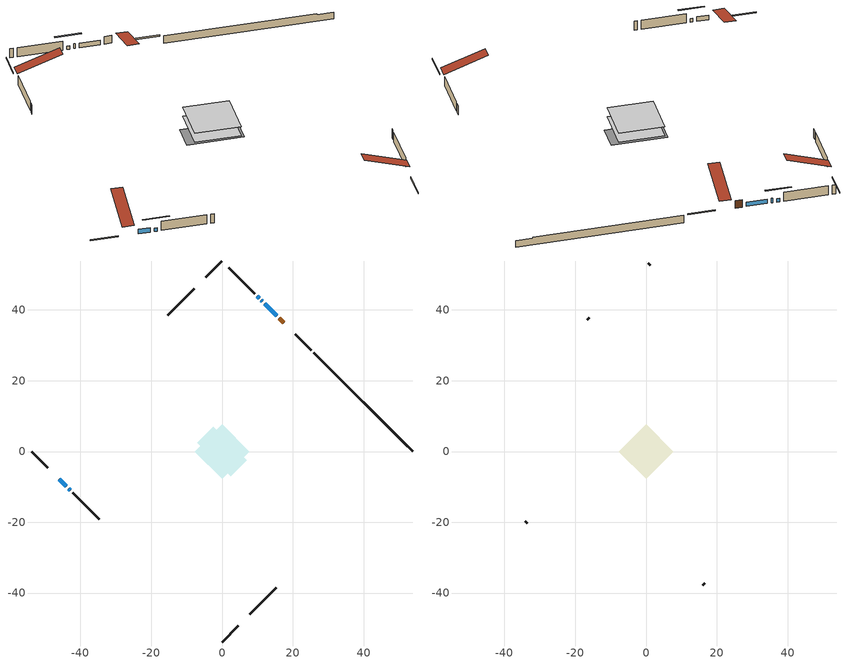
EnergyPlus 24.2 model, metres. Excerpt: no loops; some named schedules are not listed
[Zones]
conditioned space
 floor outside (Floor1 construction): -3.98,0 0,3.98 3.98,0 0,-3.98 z1.4
 floor adiabatic (AdiabaticFloorConstruction): -7.65,0 0,7.65 7.65,0 0,-7.65 z1.4
 floor foundation (Slab1 construction): -6.98,2.46 -2.46,6.98 6.98,-2.46 2.46,-6.98 z-0.64
 wall outside (RimJoist1 construction): 0,-53.83 4.6,-49.23 / -53.83,0 -49.23,-4.6 / 0,53.83 -4.6,49.23 / 25.26,28.57 20.66,33.17 z1.4:1.7
 wall outside (AdiabaticWallConstruction 1): 17.38,36.45 16.16,37.67 z1.4:3.43
 wall outside (AdiabaticWallConstruction): 15.51,38.33 12.04,41.79 / 11.38,42.45 11.12,42.71 / -45.95,-7.88 -43.99,-9.85 z1.4:2.62; 10.47,43.37 9.97,43.86 / -43.33,-10.5 -42.83,-11 z1.4:2.32
 wall outside (Wall1 construction): 7.88,-45.95 15.35,-38.48 / -42.18,-11.65 -34.71,-19.12 / -7.88,45.95 -15.35,38.48 / 9.31,44.52 1.85,51.99 z1.4:3.84
 wall foundation (FoundationWall1 construction): 25.92,27.91,-0.64 25.92,27.91,1.4 51.04,2.79,1.4 51.04,2.79,1.08 53.83,0,1.08 53.83,0,-0.64
 window (WindowConstruction): 15.51,38.33 12.04,41.79 z1.4:2.62
 window (WindowConstruction 1): 11.38,42.45 11.12,42.71 z1.4:2.62
 window (WindowConstruction 2): -45.95,-7.88 -43.99,-9.85 z1.4:2.62
 window (WindowConstruction 3): 10.46,43.37 9.97,43.86 z1.4:2.31
 window (WindowConstruction 4): -43.33,-10.5 -42.83,-11 z1.4:2.31
 door (Door): 17.38,36.45 16.16,37.67 z1.4:3.43
 ceiling adiabatic (AdiabaticFloorConstruction): 0,-7.65 7.65,0 0,7.65 -7.65,0 z1.4
attic - vented
 floor to conditioned space (Floor2 construction Reversed): -7.65,0 0,7.65 7.65,0 0,-7.65 z3.84
 wall outside (Wall2 construction): 16,-37.83 16.54,-37.3 / -34.05,-19.78 -33.52,-20.31 / -16,37.83 -16.54,37.3 / 1.19,52.64 0.66,53.18 z1.4:3.84
 roof outside (Roof1 construction): 7.22,-46.61,3.84 -0.22,-39.16,7.35 -2.19,-41.12,7.35 5.26,-48.57,3.84; -46.61,-7.22,3.84 -39.16,0.22,7.35 -41.12,2.19,7.35 -48.57,-5.26,3.84; -7.22,46.61,3.84 0.22,39.16,7.35 2.19,41.12,7.35 -5.26,48.57,3.84; 18.04,35.79,3.84 10.59,28.34,7.35 12.55,26.38,7.35 20,33.83,3.84
shading: 8.01,45.82 12.42,41.41 12.63,41.62 8.22,46.03 z5.09; -40.88,-12.96 -45.29,-8.54 -45.5,-8.75 -41.09,-13.17 z5.09
[Building]
Building 1: Terrain=Suburbs
[Site:Location]
Montreal Intl AP_QC: Latitude {deg}=45.47; Longitude {deg}=-73.74; Time Zone {hr}=-5; Elevation {m}=36; Keep Site Location Information=Yes
[Site:GroundTemperature:Shallow]
2.07863, -0.316383, -0.508184, 0.628371, 5.19101, 9.73239, 13.6695, 16.1636, 16.3755, 14.347, 10.5102, 6.10817
[Site:WaterMainsTemperature]
Calculation Method=Schedule; Temperature Schedule=mains temperature schedule
[Material] Roughness=Rough; Thermal Absorptance=0.9
Name | Thickness {m} | Conductivity {W/m-K} | Density {kg/m3} | Specific Heat {J/kg-K} | Solar Absorptance | Visible Absorptance
asphalt or fiberglass shingles | 0.00635 | 0.162714 | 1121.4 | 1465.45 | 0.4 | 0.4
ceiling stud and cavity | 0.1397 | 0.211565 | 65.682 | 1177.47 | 0.7 | 0.7
concrete 4.0 in. | 0.1016 | 1.803125 | 2242.8 | 837.4 | 0.7 | 0.7
concrete 8.0 in. | 0.2032 | 1.803125 | 2242.8 | 837.4 | 0.7 | 0.7
door material | 0.04445 | 0.0451087 | 512.64 | 1214.23 | 0.7 | 0.7
exterior vertical ins | 0.015425 | 0.029427 | 32.04 | 1214.23 | 0.7 | 0.7
floor covering | 0.0127 | 0.0433444 | 54.468 | 1339.84 | 0.6 | 0.6
floor rigid ins; wall rigid ins | 0.512978 | 0.029427 | 32.04 | 1214.23 | 0.7 | 0.7
floor stud and cavity | 0.1397 | 0.450278 | 92.3553 | 1139.71 | 0.7 | 0.7
floor stud and cavity 1 | 0.1397 | 1.75129 | 37.0049 | 1207.88 | 0.7 | 0.7
furniture material conditioned space 1 | 0.1524 | 0.115458 | 640.8 | 1214.23 | 0.6 | 0.6
gypsum board | 0.0127 | 0.160291 | 801 | 837.4 | 0.6 | 0.6
gypsum board 1 | 0.0127 | 0.160291 | 801 | 837.4 | 0.7 | 0.7
osb sheathing 0.5 in. | 0.0127 | 0.115458 | 512.64 | 1214.23 | 0.7 | 0.7
osb sheathing 0.75 in. | 0.01905 | 0.115458 | 512.64 | 1214.23 | 0.7 | 0.7
rim joist stud and cavity | 0.0508 | 0.103237 | 50.32683 | 1063.81 | 0.6 | 0.6
wall stud and cavity | 0.1397 | 0.0815399 | 139.0536 | 1170.24 | 0.7 | 0.7
wall stud and cavity 1 | 0.0889 | 6.9971 | 50.32683 | 1063.81 | 0.6 | 0.6
wall stud and cavity 2 | 0.0889 | 0.380278 | 52.3479 | 1209.89 | 0.7 | 0.7
wall stud and cavity 3 | 0.0889 | 0.391764 | 83.0341 | 1211.67 | 0.7 | 0.7
wood siding | 0.0254 | 0.102417 | 544.68 | 1172.36 | 0.4 | 0.4
wood siding 1 | 0.00254 | 0.102417 | 544.68 | 1172.36 | 0.4 | 0.4
wood siding 2; wood siding 3; wood siding 4 | 0.0254 | 0.102417 | 544.68 | 1172.36 | 0.7 | 0.7
[WindowMaterial:SimpleGlazingSystem]
Name | U-Factor {W/m2-K} | Solar Heat Gain Coefficient
WindowMaterial | 2.77597 | 0.64
WindowMaterial 1 | 2.9236 | 0.48
WindowMaterial 2 | 2.84638 | 0.57
WindowMaterial 3 | 5.184014 | 0.63
WindowMaterial 4 | 3.03376 | 0.48
[Construction]
AdiabaticFloorConstruction: floor stud and cavity 1, floor rigid ins, osb sheathing 0.75 in., floor covering
AdiabaticWallConstruction: wood siding 3, wall rigid ins, wall stud and cavity 2, gypsum board
AdiabaticWallConstruction 1: wood siding 4, wall rigid ins, wall stud and cavity 2, gypsum board
Door: door material
Floor1 construction: floor stud and cavity, osb sheathing 0.75 in., floor covering
Floor2 construction Reversed: gypsum board, ceiling stud and cavity
FoundationWall1 construction: concrete 8.0 in., gypsum board 1
furniture construction conditioned space 1: furniture material conditioned space 1
PartitionWallConstruction: gypsum board, wall stud and cavity 3, gypsum board
RimJoist1 construction: wood siding 2, rim joist stud and cavity
Roof1 construction: asphalt or fiberglass shingles
Slab1 construction: concrete 4.0 in.
Wall1 construction: wood siding, osb sheathing 0.5 in., wall stud and cavity, gypsum board
Wall2 construction: wood siding 1, wall stud and cavity 1
WindowConstruction: WindowMaterial
WindowConstruction 1: WindowMaterial 1
WindowConstruction 2: WindowMaterial 2
WindowConstruction 3: WindowMaterial 3
WindowConstruction 4: WindowMaterial 4
[Zone] Multiplier=1; Part of Total Floor Area=Yes
Name | Volume {m3}
attic - vented | 66.6661
conditioned space | 476.6
[Space]
Name | Zone | Volume {m3}
attic - vented 1 | attic - vented | 66.6661
conditioned space 1 | conditioned space | 476.6
[ZoneInfiltration:EffectiveLeakageArea]
infil attic - vented 1: Zone or Space=attic - vented 1; Schedule=Always On Discrete; Effective Air Leakage Area {cm2}=4678.4; Stack Coefficient=0.000413726; Wind Coefficient=1.37428e-05
[ZoneMixing]
whole house fan mix: Zone or Space=attic - vented; Schedule=Always On Continuous; Design Flow Rate Calculation Method=Flow/Zone; Design Flow Rate {m3/s}=0; Source Zone or Space=conditioned space
[SurfaceProperty:ExposedFoundationPerimeter]
Slab1: Exposed Perimeter Calculation Method=TotalExposedPerimeter; Total Exposed Perimeter {m}=39.473
[InternalMass] Zone or ZoneList=conditioned space; Space or SpaceList=conditioned space 1
Name | Construction | Surface Area {m2}
furniture mass conditioned space 1 | furniture construction conditioned space 1 | 93.5802
partition wall mass | PartitionWallConstruction | 233.951
[Lights]
interior lighting: Zone or ZoneList or Space or SpaceList=conditioned space 1; Schedule=interior lighting schedule; Design Level Calculation Method=LightingLevel; Lighting Level {W}=343.2; Return Air Fraction=0; Fraction Radiant=0.6; Fraction Visible=0.2; Fraction Replaceable=1
[People]
occupants: Zone or ZoneList or Space or SpaceList=conditioned space 1; Number of People Schedule=occupants schedule; Number of People Calculation Method=People; Number of People=3; Fraction Radiant=0.314171; Sensible Heat Fraction=0.56303; Activity Level Schedule=occupants activity schedule; Carbon Dioxide Generation Rate {m3/s-W}=0; Enable ASHRAE 55 Comfort Warnings=No; Mean Radiant Temperature Calculation Type=EnclosureAveraged
[ElectricEquipment] Zone or ZoneList or Space or SpaceList=conditioned space 1; Design Level Calculation Method=EquipmentLevel
Name | Schedule | Design Level {W} | Fraction Latent | Fraction Radiant | Fraction Lost
clothes dryer | clothes dryer schedule | 140.772 | 0.015 | 0.081 | 0.85
clothes washer | clothes washer schedule | 32.1985 | 0.03 | 0.162 | 0.7
cooking range | cooking range schedule | 215.147 | 0.08 | 0.432 | 0.2
dishwasher | dishwasher schedule | 66.8632 | 0.3 | 0.18 | 0.4
fridge | fridge schedule | 72.9452 | 0 | 0.6 | 0
mech vent bath fan 0 | mech vent bath fan 0 schedule | 50.2 | 0 | 0 | 1
mech vent bath fan 1 | mech vent bath fan 1 schedule | 50.2 | 0 | 0 | 1
mech vent house fan | mech vent house fan schedule | 0 | 0 | 0 | 1
mech vent house fan cfis | mech vent house fan cfis schedule | 0 | 0 | 0 | 0
mech vent range fan 0 | mech vent range fan 0 schedule | 57 | 0 | 0 | 1
misc plug loads | misc plug loads schedule | 494.7 | 0.045 | 0.513 | 0.1
whole house fan | Always On Discrete | 0 | 0 | 0 | 1
[OtherEquipment] Zone or ZoneList or Space or SpaceList=conditioned space 1; Design Level Calculation Method=EquipmentLevel
Name | Fuel Type | Schedule | Design Level {W} | Fraction Latent | Fraction Radiant | Fraction Lost
clothes dryer 1 | Electricity | clothes dryer schedule | 0 | 0.015 | 0.081 | 0.85
cooking range 1 | Electricity | cooking range schedule | 0 | 0.08 | 0.432 | 0.2
general water use latent | None | general water use schedule | 62.594 | 1 | 0 | 0
general water use sensible | None | general water use schedule | -61.6891 | 0 | 0.6 | 0
mech vent house fan latent load | None | Always On Discrete | 0 | 1 | 0 | 0
mech vent house fan sensible load | None | Always On Discrete | 0 | 0 | 0 | 0
water heater energy adjustment1 | Electricity | Always On Discrete | 0.01 | 0 | 0 | 1
[ZoneInfiltration:DesignFlowRate] Zone or ZoneList or Space or SpaceList=conditioned space 1; Schedule=Always On Discrete; Design Flow Rate Calculation Method=Flow/Zone; Design Flow Rate {m3/s}=0
infil flow; natural vent flow; whole house fan flow
[ZoneControl:Thermostat]
conditioned space Thermostat: Zone or ZoneList=conditioned space; Control Type Schedule=conditioned space Thermostat Schedule; Control 1=conditioned space temperature setpoint; Temperature Difference Between Cutout And Setpoint {deltaC}=0
[ZoneHVAC:Baseboard:Convective:Electric]
electric baseboard: Availability Schedule=Always On Discrete; Heating Design Capacity {W}=19698.2; Efficiency=1
[Zone equipment]
conditioned space: electric baseboard
[Foundation:Kiva]
Foundation Kiva 1: Initial Indoor Air Temperature {C}=18; Wall Height Above Grade {m}=1.40001; Wall Depth Below Slab {m}=0.2032; Custom Block Material Name 1=exterior vertical ins; Custom Block Depth 1 {m}=2.04; Custom Block X Position 1 {m}=0.2159; Custom Block Z Position 1 {m}=0
[Foundation:Kiva:Settings]
Soil Conductivity {W/m-K}=0.849921; Soil Density {kg/m3}=1842.3; Soil Specific Heat {J/kg-K}=418.7; Ground Solar Absorptivity=0.9; Ground Thermal Absorptivity=0.9; Ground Surface Roughness {m}=0.03; Far-Field Width {m}=40; Deep-Ground Boundary Condition=ZeroFlux; Deep-Ground Depth {m}=40; Minimum Cell Dimension {m}=0.2; Maximum Cell Growth Coefficient=3; Simulation Timestep=Timestep
[Exterior:Lights]
exterior lighting: Schedule=exterior lighting schedule; Design Level {W}=75.6
[EnergyManagementSystem:GlobalVariable]
infil_program_Qfan
infil_program_Qinf
natural_vent_program_Qnv
natural_vent_program_Qwhf
[EnergyManagementSystem:Sensor]
Name | Output:Variable or Output:Meter Index Key | Output:Variable or Output:Meter
airflow_gain | infil flow | Infiltration Sensible Heat Gain Energy
airflow_gain_1 | natural vent flow | Infiltration Sensible Heat Gain Energy
airflow_gain_2 | whole house fan flow | Infiltration Sensible Heat Gain Energy
airflow_loss | infil flow | Infiltration Sensible Heat Loss Energy
airflow_loss_1 | natural vent flow | Infiltration Sensible Heat Loss Energy
airflow_loss_2 | whole house fan flow | Infiltration Sensible Heat Loss Energy
clg_load_cond |  | Cooling:EnergyTransfer:Zone:CONDITIONED SPACE
clg_sp_s; clg_sp_s_1 | cooling setpoint | Schedule Value
clothes_dryer_exhaust_0_sch_s | clothes dryer exhaust 0 schedule | Schedule Value
conditioned_space_clg_unmet_s | conditioned space | Zone Cooling Setpoint Not Met Time
conditioned_space_htg_unmet_s | conditioned space | Zone Heating Setpoint Not Met Time
cool_season | cooling season schedule | Schedule Value
fridge_tin_s; tin_s; tin_s_1 | conditioned space | Zone Mean Air Temperature
htg_load_cond |  | Heating:EnergyTransfer:Zone:CONDITIONED SPACE
htg_sp_s; htg_sp_s_1 | heating setpoint | Schedule Value
ig_ee_conv | clothes dryer | Electric Equipment Convective Heating Energy
ig_ee_conv_2 | cooking range | Electric Equipment Convective Heating Energy
ig_ee_conv_4 | fridge | Electric Equipment Convective Heating Energy
ig_ee_conv_5 | misc plug loads | Electric Equipment Convective Heating Energy
ig_ee_conv_6 | whole house fan | Electric Equipment Convective Heating Energy
ig_ee_rad | clothes dryer | Electric Equipment Radiant Heating Energy
ig_ee_rad_2 | cooking range | Electric Equipment Radiant Heating Energy
ig_ee_rad_4 | fridge | Electric Equipment Radiant Heating Energy
ig_ee_rad_5 | misc plug loads | Electric Equipment Radiant Heating Energy
ig_ee_rad_6 | whole house fan | Electric Equipment Radiant Heating Energy
ig_lgt_conv | interior lighting | Lights Convective Heating Energy
ig_lgt_rad | interior lighting | Lights Radiant Heating Energy
ig_lgt_vis | interior lighting | Lights Visible Radiation Heating Energy
ig_oe_conv | clothes dryer 1 | Other Equipment Convective Heating Energy
ig_oe_conv_1 | cooking range 1 | Other Equipment Convective Heating Energy
ig_oe_conv_2 | general water use latent | Other Equipment Convective Heating Energy
ig_oe_conv_3 | general water use sensible | Other Equipment Convective Heating Energy
ig_oe_conv_4 | water heater energy adjustment1 | Other Equipment Convective Heating Energy
ig_oe_rad | clothes dryer 1 | Other Equipment Radiant Heating Energy
ig_oe_rad_1 | cooking range 1 | Other Equipment Radiant Heating Energy
ig_oe_rad_2 | general water use latent | Other Equipment Radiant Heating Energy
ig_oe_rad_3 | general water use sensible | Other Equipment Radiant Heating Energy
ig_oe_rad_4 | water heater energy adjustment1 | Other Equipment Radiant Heating Energy
ig_ppl_conv | occupants | People Convective Heating Energy
ig_ppl_rad | occupants | People Radiant Heating Energy
im_conv | furniture mass conditioned space 1 | Surface Inside Face Convection Heat Gain Energy
im_conv_1 | partition wall mass | Surface Inside Face Convection Heat Gain Energy
im_ig | furniture mass conditioned space 1 | Surface Inside Face Internal Gains Radiation Heat Gain Energy
im_ig_1 | partition wall mass | Surface Inside Face Internal Gains Radiation Heat Gain Energy
im_lgt | furniture mass conditioned space 1 | Surface Inside Face Lights Radiation Heat Gain Energy
im_lgt_1 | partition wall mass | Surface Inside Face Lights Radiation Heat Gain Energy
im_sol | furniture mass conditioned space 1 | Surface Inside Face Solar Radiation Heat Gain Energy
im_sol_1 | partition wall mass | Surface Inside Face Solar Radiation Heat Gain Energy
im_surf | furniture mass conditioned space 1 | Surface Inside Face Net Surface Thermal Radiation Heat Gain Energy
im_surf_1 | partition wall mass | Surface Inside Face Net Surface Thermal Radiation Heat Gain Energy
mech_vent_bath_fan_0_sch_s | mech vent bath fan 0 schedule | Schedule Value
mech_vent_bath_fan_1_sch_s | mech vent bath fan 1 schedule | Schedule Value
mech_vent_range_fan_0_sch_s | mech vent range fan 0 schedule | Schedule Value
mv_conv | mech vent bath fan 0 | Electric Equipment Convective Heating Energy
mv_conv_1 | mech vent bath fan 1 | Electric Equipment Convective Heating Energy
mv_conv_2 | mech vent house fan | Electric Equipment Convective Heating Energy
mv_conv_3 | mech vent house fan cfis | Electric Equipment Convective Heating Energy
mv_conv_4 | mech vent range fan 0 | Electric Equipment Convective Heating Energy
mv_conv_5 | mech vent house fan latent load | Other Equipment Convective Heating Energy
mv_conv_6 | mech vent house fan sensible load | Other Equipment Convective Heating Energy
mv_rad | mech vent bath fan 0 | Electric Equipment Radiant Heating Energy
mv_rad_1 | mech vent bath fan 1 | Electric Equipment Radiant Heating Energy
mv_rad_2 | mech vent house fan | Electric Equipment Radiant Heating Energy
mv_rad_3 | mech vent house fan cfis | Electric Equipment Radiant Heating Energy
mv_rad_4 | mech vent range fan 0 | Electric Equipment Radiant Heating Energy
mv_rad_5 | mech vent house fan latent load | Other Equipment Radiant Heating Energy
mv_rad_6 | mech vent house fan sensible load | Other Equipment Radiant Heating Energy
natural_vent_s | natural vent schedule | Schedule Value
out_pb_s |  | Site Outdoor Air Barometric Pressure
out_wt_s |  | Site Outdoor Air Humidity Ratio
site_vw_s |  | Site Wind Speed
ss_back_out | Window1 | Surface Window Shortwave from Zone Back Out Window Heat Transfer Rate
ss_back_out_1 | Window3 | Surface Window Shortwave from Zone Back Out Window Heat Transfer Rate
ss_back_out_2 | Window4 | Surface Window Shortwave from Zone Back Out Window Heat Transfer Rate
ss_back_out_3 | Window7 | Surface Window Shortwave from Zone Back Out Window Heat Transfer Rate
ss_back_out_4 | Window8 | Surface Window Shortwave from Zone Back Out Window Heat Transfer Rate
ss_conv | Door1 | Surface Inside Face Convection Heat Gain Energy
ss_conv_1 | Window1 | Surface Inside Face Convection Heat Gain Energy
ss_conv_2 | Window3 | Surface Inside Face Convection Heat Gain Energy
ss_conv_3 | Window4 | Surface Inside Face Convection Heat Gain Energy
ss_conv_4 | Window7 | Surface Inside Face Convection Heat Gain Energy
ss_conv_5 | Window8 | Surface Inside Face Convection Heat Gain Energy
ss_ig | Door1 | Surface Inside Face Internal Gains Radiation Heat Gain Energy
ss_ig_1 | Window1 | Surface Inside Face Internal Gains Radiation Heat Gain Energy
ss_ig_2 | Window3 | Surface Inside Face Internal Gains Radiation Heat Gain Energy
ss_ig_3 | Window4 | Surface Inside Face Internal Gains Radiation Heat Gain Energy
ss_ig_4 | Window7 | Surface Inside Face Internal Gains Radiation Heat Gain Energy
ss_ig_5 | Window8 | Surface Inside Face Internal Gains Radiation Heat Gain Energy
ss_lgt | Door1 | Surface Inside Face Lights Radiation Heat Gain Energy
ss_sol | Door1 | Surface Inside Face Solar Radiation Heat Gain Energy
ss_surf | Door1 | Surface Inside Face Net Surface Thermal Radiation Heat Gain Energy
ss_surf_1 | Window1 | Surface Inside Face Net Surface Thermal Radiation Heat Gain Energy
ss_surf_2 | Window3 | Surface Inside Face Net Surface Thermal Radiation Heat Gain Energy
ss_surf_3 | Window4 | Surface Inside Face Net Surface Thermal Radiation Heat Gain Energy
ss_surf_4 | Window7 | Surface Inside Face Net Surface Thermal Radiation Heat Gain Energy
ss_surf_5 | Window8 | Surface Inside Face Net Surface Thermal Radiation Heat Gain Energy
ss_trans_in | Window1 | Surface Window Transmitted Solar Radiation Rate
ss_trans_in_1 | Window3 | Surface Window Transmitted Solar Radiation Rate
ss_trans_in_2 | Window4 | Surface Window Transmitted Solar Radiation Rate
ss_trans_in_3 | Window7 | Surface Window Transmitted Solar Radiation Rate
ss_trans_in_4 | Window8 | Surface Window Transmitted Solar Radiation Rate
ss_trans_out | Window1 | Surface Inside Face Initial Transmitted Diffuse Transmitted Out Window Solar Radiation Rate
ss_trans_out_1 | Window3 | Surface Inside Face Initial Transmitted Diffuse Transmitted Out Window Solar Radiation Rate
ss_trans_out_2 | Window4 | Surface Inside Face Initial Transmitted Diffuse Transmitted Out Window Solar Radiation Rate
ss_trans_out_3 | Window7 | Surface Inside Face Initial Transmitted Diffuse Transmitted Out Window Solar Radiation Rate
ss_trans_out_4 | Window8 | Surface Inside Face Initial Transmitted Diffuse Transmitted Out Window Solar Radiation Rate
s_conv | Floor1 | Surface Inside Face Convection Heat Gain Energy
s_conv_1 | Floor2 | Surface Inside Face Convection Heat Gain Energy
s_conv_10 | Wall1:135 | Surface Inside Face Convection Heat Gain Energy
s_conv_11 | Wall1:225 | Surface Inside Face Convection Heat Gain Energy
s_conv_12 | Wall1:315 | Surface Inside Face Convection Heat Gain Energy
s_conv_13 | Wall1:45 | Surface Inside Face Convection Heat Gain Energy
s_conv_2 | FoundationWall1 | Surface Inside Face Convection Heat Gain Energy
s_conv_3 | inferred conditioned ceiling | Surface Inside Face Convection Heat Gain Energy
s_conv_4 | inferred conditioned floor | Surface Inside Face Convection Heat Gain Energy
s_conv_5 | RimJoist1:135 | Surface Inside Face Convection Heat Gain Energy
s_conv_6 | RimJoist1:225 | Surface Inside Face Convection Heat Gain Energy
s_conv_7 | RimJoist1:315 | Surface Inside Face Convection Heat Gain Energy
s_conv_8 | RimJoist1:45 | Surface Inside Face Convection Heat Gain Energy
s_conv_9 | Slab1 | Surface Inside Face Convection Heat Gain Energy
s_ig | Floor1 | Surface Inside Face Internal Gains Radiation Heat Gain Energy
s_ig_1 | Floor2 | Surface Inside Face Internal Gains Radiation Heat Gain Energy
s_ig_10 | Wall1:135 | Surface Inside Face Internal Gains Radiation Heat Gain Energy
s_ig_11 | Wall1:225 | Surface Inside Face Internal Gains Radiation Heat Gain Energy
s_ig_12 | Wall1:315 | Surface Inside Face Internal Gains Radiation Heat Gain Energy
s_ig_13 | Wall1:45 | Surface Inside Face Internal Gains Radiation Heat Gain Energy
s_ig_2 | FoundationWall1 | Surface Inside Face Internal Gains Radiation Heat Gain Energy
s_ig_3 | inferred conditioned ceiling | Surface Inside Face Internal Gains Radiation Heat Gain Energy
s_ig_4 | inferred conditioned floor | Surface Inside Face Internal Gains Radiation Heat Gain Energy
s_ig_5 | RimJoist1:135 | Surface Inside Face Internal Gains Radiation Heat Gain Energy
s_ig_6 | RimJoist1:225 | Surface Inside Face Internal Gains Radiation Heat Gain Energy
s_ig_7 | RimJoist1:315 | Surface Inside Face Internal Gains Radiation Heat Gain Energy
s_ig_8 | RimJoist1:45 | Surface Inside Face Internal Gains Radiation Heat Gain Energy
s_ig_9 | Slab1 | Surface Inside Face Internal Gains Radiation Heat Gain Energy
s_lgt | Floor1 | Surface Inside Face Lights Radiation Heat Gain Energy
s_lgt_1 | Floor2 | Surface Inside Face Lights Radiation Heat Gain Energy
s_lgt_10 | Wall1:135 | Surface Inside Face Lights Radiation Heat Gain Energy
s_lgt_11 | Wall1:225 | Surface Inside Face Lights Radiation Heat Gain Energy
s_lgt_12 | Wall1:315 | Surface Inside Face Lights Radiation Heat Gain Energy
s_lgt_13 | Wall1:45 | Surface Inside Face Lights Radiation Heat Gain Energy
s_lgt_2 | FoundationWall1 | Surface Inside Face Lights Radiation Heat Gain Energy
s_lgt_3 | inferred conditioned ceiling | Surface Inside Face Lights Radiation Heat Gain Energy
s_lgt_4 | inferred conditioned floor | Surface Inside Face Lights Radiation Heat Gain Energy
s_lgt_5 | RimJoist1:135 | Surface Inside Face Lights Radiation Heat Gain Energy
s_lgt_6 | RimJoist1:225 | Surface Inside Face Lights Radiation Heat Gain Energy
s_lgt_7 | RimJoist1:315 | Surface Inside Face Lights Radiation Heat Gain Energy
s_lgt_8 | RimJoist1:45 | Surface Inside Face Lights Radiation Heat Gain Energy
s_lgt_9 | Slab1 | Surface Inside Face Lights Radiation Heat Gain Energy
s_sol | Floor1 | Surface Inside Face Solar Radiation Heat Gain Energy
s_sol_1 | Floor2 | Surface Inside Face Solar Radiation Heat Gain Energy
s_sol_10 | Wall1:135 | Surface Inside Face Solar Radiation Heat Gain Energy
s_sol_11 | Wall1:225 | Surface Inside Face Solar Radiation Heat Gain Energy
s_sol_12 | Wall1:315 | Surface Inside Face Solar Radiation Heat Gain Energy
s_sol_13 | Wall1:45 | Surface Inside Face Solar Radiation Heat Gain Energy
s_sol_2 | FoundationWall1 | Surface Inside Face Solar Radiation Heat Gain Energy
s_sol_3 | inferred conditioned ceiling | Surface Inside Face Solar Radiation Heat Gain Energy
s_sol_4 | inferred conditioned floor | Surface Inside Face Solar Radiation Heat Gain Energy
s_sol_5 | RimJoist1:135 | Surface Inside Face Solar Radiation Heat Gain Energy
s_sol_6 | RimJoist1:225 | Surface Inside Face Solar Radiation Heat Gain Energy
s_sol_7 | RimJoist1:315 | Surface Inside Face Solar Radiation Heat Gain Energy
s_sol_8 | RimJoist1:45 | Surface Inside Face Solar Radiation Heat Gain Energy
s_sol_9 | Slab1 | Surface Inside Face Solar Radiation Heat Gain Energy
s_surf | Floor1 | Surface Inside Face Net Surface Thermal Radiation Heat Gain Energy
s_surf_1 | Floor2 | Surface Inside Face Net Surface Thermal Radiation Heat Gain Energy
s_surf_10 | Wall1:135 | Surface Inside Face Net Surface Thermal Radiation Heat Gain Energy
s_surf_11 | Wall1:225 | Surface Inside Face Net Surface Thermal Radiation Heat Gain Energy
s_surf_12 | Wall1:315 | Surface Inside Face Net Surface Thermal Radiation Heat Gain Energy
s_surf_13 | Wall1:45 | Surface Inside Face Net Surface Thermal Radiation Heat Gain Energy
s_surf_2 | FoundationWall1 | Surface Inside Face Net Surface Thermal Radiation Heat Gain Energy
s_surf_3 | inferred conditioned ceiling | Surface Inside Face Net Surface Thermal Radiation Heat Gain Energy
s_surf_4 | inferred conditioned floor | Surface Inside Face Net Surface Thermal Radiation Heat Gain Energy
s_surf_5 | RimJoist1:135 | Surface Inside Face Net Surface Thermal Radiation Heat Gain Energy
s_surf_6 | RimJoist1:225 | Surface Inside Face Net Surface Thermal Radiation Heat Gain Energy
s_surf_7 | RimJoist1:315 | Surface Inside Face Net Surface Thermal Radiation Heat Gain Energy
s_surf_8 | RimJoist1:45 | Surface Inside Face Net Surface Thermal Radiation Heat Gain Energy
s_surf_9 | Slab1 | Surface Inside Face Net Surface Thermal Radiation Heat Gain Energy
tout_s | conditioned space | Zone Outdoor Air Drybulb Temperature
win_s | conditioned space | Zone Air Humidity Ratio
